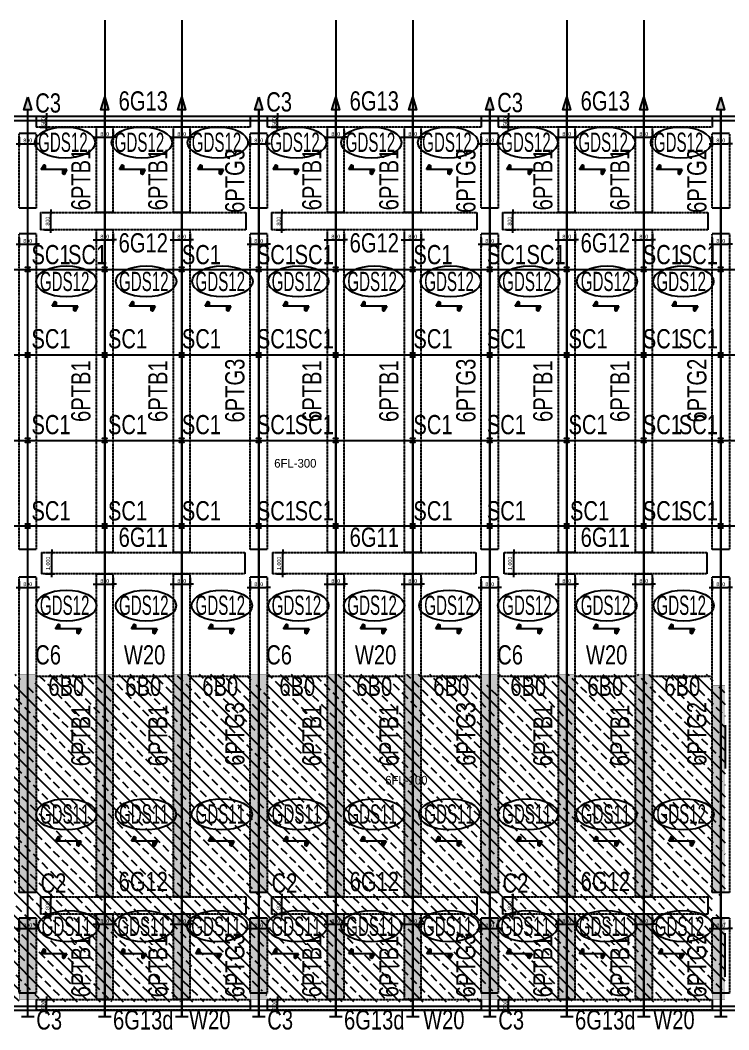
# Model space of a CAD drawing. Header units: millimetres. Extents: x -56296 to 178446, y 64950 to 153500.
# Drawn here: x 112800 to 145929, y 106292 to 153500 of the extents above; entities that cross this region are included whole.
import ezdxf
from ezdxf.enums import TextEntityAlignment as Align

# ---------------------------------------------------------------- set-up
doc = ezdxf.new("R2010")
doc.units = ezdxf.units.MM
doc.linetypes.add('HID', pattern=[2.3, 1.5, -0.8])
doc.linetypes.add('HIDDEN2', pattern=[0.1875, 0.125, -0.0625])
doc.layers.get('Defpoints').update_dxf_attribs({"color": 159})
for name, color, linetype in [('^DECK', 130, 'Continuous'), ('A-CEN', 1, 'Continuous'), ('A-HAT', 251, 'Continuous'), ('BEAM-TEXT', 4, 'Continuous'), ('COLUMN-TEXT', 2, 'Continuous'), ('DECK-PL', 4, 'Continuous'), ('DECK-SLAB', 4, 'Continuous'), ('GIRDER-TEXT', 7, 'Continuous'), ('PT', 251, 'Continuous'), ('S-STEEL', 3, 'Continuous'), ('STEEL-COLUMN-TEXT', 3, 'Continuous'), ('WALL-TEXT', 6, 'Continuous'), ('레벨', 40, 'Continuous'), ('보(beam)', 4, 'HID'), ('보(girder)', 7, 'HID'), ('슬래브라인', 7, 'Continuous')]:
    doc.layers.add(name, color=color, linetype=linetype)
doc.layers.add('NOPLOT', color=191, linetype='Continuous', plot=False)
doc.styles.add('Gdim', font='', dxfattribs={"width": 0.9})
doc.styles.add('Gtx', font='')
doc.styles.get('Gdim').set_extended_font_data('Dotum')
doc.styles.get('Gtx').set_extended_font_data('Dotum')
doc.dimstyles.new('Gdim200', dxfattribs={"dimscale": 200, "dimtxt": 3, "dimasz": 1.2, "dimexe": 2, "dimexo": 3, "dimgap": 1, "dimtad": 1, "dimdsep": 46, "dimlunit": 6, "dimtxsty": 'Gdim', "dimblk1": '_CIDOT', "dimblk2": '_CIDOT', "dimsah": 1, "dimcen": 2.5, "dimdle": 2, "dimclrd": 1, "dimclre": 1, "dimclrt": 3, "dimazin": 2, "dimtfac": 1, "dimtix": 1, "dimtmove": 2, "dimatfit": 3, "dimldrblk": '_CIDOT', "dimfxl": 2, "dimtolj": 1, "dimtzin": 0, "dimarcsym": 0})

# ---------------------------------------------------------------- blocks, each defined once
blk = doc.blocks.new('_CIDOT')
at = {"color": 0, "linetype": 'ByBlock'}
blk.add_line((2, 0), (-1, 0), dxfattribs=at)
at = {"color": 0, "linetype": 'ByBlock', "const_width": 0.5}
blk.add_lwpolyline([(-0.25, 0, 1), (0.25, 0, 1)], format="xyb", close=True, dxfattribs=at)
blk = doc.blocks.new('*D2933')
at = {"layer": 'Defpoints', "color": 155, "lineweight": -2, "transparency": 16777216}
for p, q in [((-1725, 900), (-1305, 900)), ((-1425, -28), (-1425, 828)), ((-1725, -100), (-1305, -100))]:
    blk.add_line(p, q, dxfattribs=at)
at = {"layer": 'Defpoints', "color": 0, "transparency": 16777216}
for p in [(-1905, 900), (-1425, 900), (-1905, -100)]:
    blk.add_point(p, dxfattribs=at)
at = {"layer": 'Defpoints', "color": 155, "lineweight": -2, "transparency": 16777216, "xscale": 71.99999999999994, "yscale": 71.99999999999994, "zscale": 71.99999999999994}
for p, rotation in [((-1425, 900), 90), ((-1425, -100), 270)]:
    blk.add_blockref('_CIDOT', p, dxfattribs=dict(at, rotation=rotation))
at = {"layer": 'Defpoints', "color": 3, "transparency": 16777216, "insert": (-1593, 400), "char_height": 180, "attachment_point": 5, "rotation": 90, "style": 'Gdim'}
blk.add_mtext('\\A1;{\\C155;1,000}', dxfattribs=at)
blk = doc.blocks.new('*D2941')
at = {"layer": 'Defpoints', "color": 155, "lineweight": -2, "transparency": 16777216}
for p, q in [((-1725, 800), (-1305, 800)), ((-1425, 72), (-1425, 728)), ((-1725, 0), (-1305, 0))]:
    blk.add_line(p, q, dxfattribs=at)
at = {"layer": 'Defpoints', "color": 0, "transparency": 16777216}
for p in [(-1905, 800), (-1425, 800), (-1905, 0)]:
    blk.add_point(p, dxfattribs=at)
at = {"layer": 'Defpoints', "color": 155, "lineweight": -2, "transparency": 16777216, "xscale": 71.99999999999994, "yscale": 71.99999999999994, "zscale": 71.99999999999994}
for p, rotation in [((-1425, 800), 90), ((-1425, 0), 270)]:
    blk.add_blockref('_CIDOT', p, dxfattribs=dict(at, rotation=rotation))
at = {"layer": 'Defpoints', "color": 3, "transparency": 16777216, "insert": (-1576, 400), "char_height": 180, "attachment_point": 5, "rotation": 90, "style": 'Gdim'}
blk.add_mtext('\\A1;{\\C155;800}', dxfattribs=at)
blk = doc.blocks.new('*D2945')
at = {"layer": 'Defpoints', "color": 155, "lineweight": -2, "transparency": 16777216}
for p, q in [((-1725, 650), (-1305, 650)), ((-1425, 222), (-1425, 578)), ((-1725, 150), (-1305, 150))]:
    blk.add_line(p, q, dxfattribs=at)
at = {"layer": 'Defpoints', "color": 0, "transparency": 16777216}
for p in [(-1905, 650), (-1425, 650), (-1905, 150)]:
    blk.add_point(p, dxfattribs=at)
at = {"layer": 'Defpoints', "color": 155, "lineweight": -2, "transparency": 16777216, "xscale": 71.99999999999994, "yscale": 71.99999999999994, "zscale": 71.99999999999994}
for p, rotation in [((-1425, 650), 90), ((-1425, 150), 270)]:
    blk.add_blockref('_CIDOT', p, dxfattribs=dict(at, rotation=rotation))
at = {"layer": 'Defpoints', "color": 3, "transparency": 16777216, "insert": (-1576, 400), "char_height": 180, "attachment_point": 5, "rotation": 90, "style": 'Gdim'}
blk.add_mtext('\\A1;{\\C155;500}', dxfattribs=at)
blk = doc.blocks.new('*D2949')
at = {"layer": 'Defpoints', "color": 155, "lineweight": -2, "transparency": 16777216}
for p, q in [((-1725, 800), (-1305, 800)), ((-1425, 72), (-1425, 728)), ((-1725, 0), (-1305, 0))]:
    blk.add_line(p, q, dxfattribs=at)
at = {"layer": 'Defpoints', "color": 0, "transparency": 16777216}
for p in [(-1905, 800), (-1425, 800), (-1905, 0)]:
    blk.add_point(p, dxfattribs=at)
at = {"layer": 'Defpoints', "color": 155, "lineweight": -2, "transparency": 16777216, "xscale": 71.99999999999994, "yscale": 71.99999999999994, "zscale": 71.99999999999994}
for p, rotation in [((-1425, 800), 90), ((-1425, 0), 270)]:
    blk.add_blockref('_CIDOT', p, dxfattribs=dict(at, rotation=rotation))
at = {"layer": 'Defpoints', "color": 3, "transparency": 16777216, "insert": (-1576, 400), "char_height": 180, "attachment_point": 5, "rotation": 90, "style": 'Gdim'}
blk.add_mtext('\\A1;{\\C155;800}', dxfattribs=at)
blk = doc.blocks.new('*D2955')
at = {"layer": 'Defpoints', "color": 155, "lineweight": -2, "transparency": 16777216}
for p, q in [((-1825, 800), (-1405, 800)), ((-1525, 72), (-1525, 728)), ((-1825, 0), (-1405, 0))]:
    blk.add_line(p, q, dxfattribs=at)
at = {"layer": 'Defpoints', "color": 0, "transparency": 16777216}
for p in [(-2005, 800), (-1525, 800), (-2005, 0)]:
    blk.add_point(p, dxfattribs=at)
at = {"layer": 'Defpoints', "color": 155, "lineweight": -2, "transparency": 16777216, "xscale": 71.99999999999994, "yscale": 71.99999999999994, "zscale": 71.99999999999994}
for p, rotation in [((-1525, 800), 90), ((-1525, 0), 270)]:
    blk.add_blockref('_CIDOT', p, dxfattribs=dict(at, rotation=rotation))
at = {"layer": 'Defpoints', "color": 3, "transparency": 16777216, "insert": (-1676, 400), "char_height": 180, "attachment_point": 5, "rotation": 90, "style": 'Gdim'}
blk.add_mtext('\\A1;{\\C155;800}', dxfattribs=at)
blk = doc.blocks.new('*D2977')
at = {"layer": 'Defpoints', "color": 155, "lineweight": -2, "transparency": 16777216}
for p, q in [((-888, 700), (-468, 700)), ((-588, -28), (-588, 628)), ((-888, -100), (-468, -100))]:
    blk.add_line(p, q, dxfattribs=at)
at = {"layer": 'Defpoints', "color": 0, "transparency": 16777216}
for p in [(-1068, 700), (-588, 700), (-1068, -100)]:
    blk.add_point(p, dxfattribs=at)
at = {"layer": 'Defpoints', "color": 155, "lineweight": -2, "transparency": 16777216, "xscale": 71.99999999999994, "yscale": 71.99999999999994, "zscale": 71.99999999999994}
for p, rotation in [((-588, 700), 90), ((-588, -100), 270)]:
    blk.add_blockref('_CIDOT', p, dxfattribs=dict(at, rotation=rotation))
at = {"layer": 'Defpoints', "color": 3, "transparency": 16777216, "insert": (-738, 300), "char_height": 180, "attachment_point": 5, "rotation": 90, "style": 'Gdim'}
blk.add_mtext('\\A1;{\\C155;800}', dxfattribs=at)
blk = doc.blocks.new('*D3019')
at = {"layer": 'Defpoints', "color": 155, "lineweight": -2, "transparency": 16777216}
for p, q in [((-888, 700), (-468, 700)), ((-588, -28), (-588, 628)), ((-888, -100), (-468, -100))]:
    blk.add_line(p, q, dxfattribs=at)
at = {"layer": 'Defpoints', "color": 0, "transparency": 16777216}
for p in [(-1068, 700), (-588, 700), (-1068, -100)]:
    blk.add_point(p, dxfattribs=at)
at = {"layer": 'Defpoints', "color": 155, "lineweight": -2, "transparency": 16777216, "xscale": 71.99999999999994, "yscale": 71.99999999999994, "zscale": 71.99999999999994}
for p, rotation in [((-588, 700), 90), ((-588, -100), 270)]:
    blk.add_blockref('_CIDOT', p, dxfattribs=dict(at, rotation=rotation))
at = {"layer": 'Defpoints', "color": 3, "transparency": 16777216, "insert": (-738, 300), "char_height": 180, "attachment_point": 5, "rotation": 90, "style": 'Gdim'}
blk.add_mtext('\\A1;{\\C155;800}', dxfattribs=at)
blk = doc.blocks.new('A$C58C40D4B')
at = {"layer": 'DECK-PL'}
for points in [[(-600, 2), (-471, -223), (-415, -192), (-415, 2)], [(600, 2), (471, 228), (415, 196), (415, 2)]]:
    blk.add_hatch(color=256, dxfattribs=at).paths.add_polyline_path(points)
blk.add_line((-600, 2), (600, 2), dxfattribs=at)
for points in [[(-600, 2), (-471, -223), (-415, -192), (-415, 2), (-415, 2), (-471, 2), (-600, 2)], [(600, 2), (471, 228), (415, 196), (415, 2), (415, 2), (471, 2), (600, 2)]]:
    blk.add_lwpolyline(points, dxfattribs=at)
blk = doc.blocks.new('*U2882')
blk.add_lwpolyline([(17, 12, -0.414214), (4, 25), (4, 175, -0.414214), (17, 188), (100, 188), (100, 200), (-100, 200), (-100, 188), (-17, 188, -0.414214), (-4, 175), (-4, 25, -0.414214), (-17, 12), (-100, 12), (-100, 0), (100, 0), (100, 12)], format="xyb", close=True)
blk = doc.blocks.new('A$C6b566d2f')
at = {"layer": 'NOPLOT'}
for p, q in [((113054, -36450, 0), (113254, -36250, 0)), ((116654, -36450, 0), (116854, -36250, 0)), ((120254, -36450, 0), (120454, -36250, 0)), ((123854, -36450, 0), (124054, -36250, 0)), ((127454, -36450, 0), (127654, -36250, 0)), ((131054, -36450, 0), (131254, -36250, 0)), ((134654, -36450, 0), (134854, -36250, 0)), ((138254, -36450, 0), (138454, -36250, 0)), ((141854, -36450, 0), (142054, -36250, 0)), ((145454, -36450, 0), (145654, -36250, 0)), ((113054, -40450), (113254, -40250)), ((116654, -40450), (116854, -40250)), ((120254, -40450), (120454, -40250)), ((123854, -40450), (124054, -40250)), ((127454, -40450), (127654, -40250)), ((131054, -40450), (131254, -40250)), ((134654, -40450), (134854, -40250)), ((138254, -40450), (138454, -40250)), ((141854, -40450), (142054, -40250)), ((145454, -40450), (145654, -40250)), ((113054, -44450), (113254, -44250)), ((116654, -44450), (116854, -44250)), ((120254, -44450), (120454, -44250)), ((123854, -44450), (124054, -44250)), ((127454, -44450), (127654, -44250)), ((131054, -44450), (131254, -44250)), ((134654, -44450), (134854, -44250)), ((138254, -44450), (138454, -44250)), ((141854, -44450), (142054, -44250)), ((145454, -44450), (145654, -44250)), ((113054, -48450), (113254, -48250)), ((116654, -48450), (116854, -48250)), ((120254, -48450), (120454, -48250)), ((123854, -48450), (124054, -48250)), ((127454, -48450), (127654, -48250)), ((131054, -48450), (131254, -48250)), ((134654, -48450), (134854, -48250)), ((138254, -48450), (138454, -48250)), ((141854, -48450), (142054, -48250)), ((145454, -48450), (145654, -48250))]:
    blk.add_line(p, q, dxfattribs=at)
at = {"layer": 'S-STEEL', "xscale": -1}
for p in [(113154, -36450, 0), (116754, -36450, 0), (120354, -36450, 0), (123954, -36450, 0), (127554, -36450, 0), (131154, -36450, 0), (134754, -36450, 0), (138354, -36450, 0), (141954, -36450, 0), (145554, -36450, 0), (113154, -40450), (116754, -40450), (120354, -40450), (123954, -40450), (127554, -40450), (131154, -40450), (134754, -40450), (138354, -40450), (141954, -40450), (145554, -40450), (113154, -44450), (116754, -44450), (120354, -44450), (123954, -44450), (127554, -44450), (131154, -44450), (134754, -44450), (138354, -44450), (141954, -44450), (145554, -44450), (113154, -48450), (116754, -48450), (120354, -48450), (123954, -48450), (127554, -48450), (131154, -48450), (134754, -48450), (138354, -48450), (141954, -48450), (145554, -48450)]:
    blk.add_blockref('*U2882', p, dxfattribs=at)
blk = doc.blocks.new('*U2934')
at = {"layer": 'Defpoints'}
for p, q in [((-1905.451, 900), (-1905.451, -100)), ((7594.549, 900), (7594.549, -100))]:
    blk.add_line(p, q, dxfattribs=at)
at = {"layer": '보(girder)'}
for p, q in [((-1905.451, 900), (7594.549, 900)), ((7594.549, -100), (-1905.451, -100))]:
    blk.add_line(p, q, dxfattribs=at)
at = {"layer": 'Defpoints'}
dim = blk.add_linear_dim(base=(-1425.451, 900), p1=(-1905.451, -100), p2=(-1905.451, 900), angle=90, text='{\\C155;<>}', dimstyle='Gdim200', override={"dimscale": 60, "dimzin": 8, "dimclrd": 155, "dimclre": 155}, dxfattribs=at)
dim.commit()
dim.dimension.update_dxf_attribs({"geometry": '*D2933', "text_midpoint": (-1592.914, 400)})
blk = doc.blocks.new('*U2942')
at = {"layer": 'Defpoints'}
for p, q in [((-1905.451, 800), (-1905.451, 0)), ((7694.549, 800), (7694.549, 0))]:
    blk.add_line(p, q, dxfattribs=at)
at = {"layer": '보(girder)'}
for p, q in [((-1905.451, 800), (7694.549, 800)), ((7694.549, 0), (-1905.451, 0))]:
    blk.add_line(p, q, dxfattribs=at)
at = {"layer": 'Defpoints'}
dim = blk.add_linear_dim(base=(-1425.451, 800), p1=(-1905.451, 0), p2=(-1905.451, 800), angle=90, text='{\\C155;<>}', dimstyle='Gdim200', override={"dimscale": 60, "dimzin": 8, "dimclrd": 155, "dimclre": 155}, dxfattribs=at)
dim.commit()
dim.dimension.update_dxf_attribs({"geometry": '*D2941', "text_midpoint": (-1575.573, 400)})
blk = doc.blocks.new('*U2946')
at = {"layer": 'Defpoints'}
for p, q in [((-1905.451, 650), (-1905.451, 150)), ((8094.549, 650), (8094.549, 150))]:
    blk.add_line(p, q, dxfattribs=at)
at = {"layer": '보(girder)'}
for p, q in [((-1905.451, 650), (8094.549, 650)), ((8094.549, 150), (-1905.451, 150))]:
    blk.add_line(p, q, dxfattribs=at)
at = {"layer": 'Defpoints'}
dim = blk.add_linear_dim(base=(-1425.451, 650), p1=(-1905.451, 150), p2=(-1905.451, 650), angle=90, text='{\\C155;<>}', dimstyle='Gdim200', override={"dimscale": 60, "dimzin": 8, "dimclrd": 155, "dimclre": 155}, dxfattribs=at)
dim.commit()
dim.dimension.update_dxf_attribs({"geometry": '*D2945', "text_midpoint": (-1575.573, 400)})
blk = doc.blocks.new('*U2950')
at = {"layer": 'Defpoints'}
for p, q in [((-1905.451, 800), (-1905.451, 0)), ((12844.549, 800), (12844.549, 0))]:
    blk.add_line(p, q, dxfattribs=at)
at = {"layer": '보(girder)'}
for p, q in [((-1905.451, 800), (12844.549, 800)), ((12844.549, 0), (-1905.451, 0))]:
    blk.add_line(p, q, dxfattribs=at)
at = {"layer": 'Defpoints'}
dim = blk.add_linear_dim(base=(-1425.451, 800), p1=(-1905.451, 0), p2=(-1905.451, 800), angle=90, text='{\\C155;<>}', dimstyle='Gdim200', override={"dimscale": 60, "dimzin": 8, "dimclrd": 155, "dimclre": 155}, dxfattribs=at)
dim.commit()
dim.dimension.update_dxf_attribs({"geometry": '*D2949', "text_midpoint": (-1575.573, 400)})
blk = doc.blocks.new('*U2956')
at = {"layer": 'Defpoints'}
for p, q in [((-2005.451, 800), (-2005.451, 0)), ((1494.549, 800), (1494.549, 0))]:
    blk.add_line(p, q, dxfattribs=at)
at = {"layer": '보(girder)'}
for p, q in [((-2005.451, 800), (1494.549, 800)), ((1494.549, 0), (-2005.451, 0))]:
    blk.add_line(p, q, dxfattribs=at)
at = {"layer": 'Defpoints'}
dim = blk.add_linear_dim(base=(-1525.451, 800), p1=(-2005.451, 0), p2=(-2005.451, 800), angle=90, text='{\\C155;<>}', dimstyle='Gdim200', override={"dimscale": 60, "dimzin": 8, "dimclrd": 155, "dimclre": 155}, dxfattribs=at)
dim.commit()
dim.dimension.update_dxf_attribs({"geometry": '*D2955', "text_midpoint": (-1675.573, 400)})
blk = doc.blocks.new('*U2978')
at = {"layer": 'Defpoints'}
for p, q in [((-1067.879, 700), (-1067.879, -100)), ((2932.121, 700), (2932.121, -100))]:
    blk.add_line(p, q, dxfattribs=at)
at = {"layer": '보(beam)'}
for p, q in [((2932.121, 700), (-1067.879, 700)), ((-1067.879, -100), (2932.121, -100))]:
    blk.add_line(p, q, dxfattribs=at)
at = {"layer": 'Defpoints'}
dim = blk.add_linear_dim(base=(-587.879, 700), p1=(-1067.879, -100), p2=(-1067.879, 700), angle=90, text='{\\C155;<>}', dimstyle='Gdim200', override={"dimscale": 60, "dimzin": 8, "dimclrd": 155, "dimclre": 155}, dxfattribs=at)
dim.commit()
dim.dimension.update_dxf_attribs({"geometry": '*D2977', "text_midpoint": (-738.001, 300)})
blk = doc.blocks.new('*U3020')
at = {"layer": 'Defpoints'}
for p, q in [((-1067.879, 700), (-1067.879, -100)), ((14032.121, 700), (14032.121, -100))]:
    blk.add_line(p, q, dxfattribs=at)
at = {"layer": '보(beam)'}
for p, q in [((14032.121, 700), (-1067.879, 700)), ((-1067.879, -100), (14032.121, -100))]:
    blk.add_line(p, q, dxfattribs=at)
at = {"layer": 'Defpoints'}
dim = blk.add_linear_dim(base=(-587.879, 700), p1=(-1067.879, -100), p2=(-1067.879, 700), angle=90, text='{\\C155;<>}', dimstyle='Gdim200', override={"dimscale": 60, "dimzin": 8, "dimclrd": 155, "dimclre": 155}, dxfattribs=at)
dim.commit()
dim.dimension.update_dxf_attribs({"geometry": '*D3019', "text_midpoint": (-738.001, 300)})

msp = doc.modelspace()

# ---------------------------------------------------------------- hatches: boundary and pattern name
at = {"layer": 'A-HAT'}
h = msp.add_hatch(dxfattribs=at)
h.set_pattern_fill('ANSI33', color=256, scale=120, angle=90)
h.paths.add_polyline_path([(109404, 107605), (109404, 122905), (112804, 122905), (112804, 122405), (113504, 122405), (113504, 122905), (123604, 122905), (123604, 122405), (124304, 122405), (124304, 122905), (134404, 122905), (134404, 122405), (135104, 122405), (135104, 122905), (145204, 122905), (145204, 122405), (145754, 122405), (145754, 112505), (145154, 112505), (145154, 111705), (145754, 111705), (145754, 108105), (145204, 108105), (145204, 107605), (135104, 107605), (135104, 108105), (134404, 108105), (134404, 107605), (124304, 107605), (124304, 108105), (123604, 108105), (123604, 107605), (113504, 107605), (113504, 108105), (112804, 108105), (112804, 107605)])
h = msp.add_hatch(dxfattribs=at)
h.set_pattern_fill('CROSS', color=1, scale=30)
h.paths.add_polyline_path([(112754, 112705), (113554, 112705), (113554, 122905), (112754, 122905)])
h.paths.add_polyline_path([(116354, 112505), (117154, 112505), (117154, 122905), (116354, 122905)])
h.paths.add_polyline_path([(119954, 112505), (120754, 112505), (120754, 122905), (119954, 122905)])
h.paths.add_polyline_path([(123554, 112705), (124354, 112705), (124354, 122905), (123554, 122905)])
h.paths.add_polyline_path([(127154, 112505), (127954, 112505), (127954, 122905), (127154, 122905)])
h.paths.add_polyline_path([(130754, 112505), (131554, 112505), (131554, 122905), (130754, 122905)])
h.paths.add_polyline_path([(134354, 112705), (135154, 112705), (135154, 122905), (134354, 122905)])
h.paths.add_polyline_path([(137954, 112505), (138754, 112505), (138754, 122905), (137954, 122905)])
h.paths.add_polyline_path([(141554, 112505), (142354, 112505), (142354, 122905), (141554, 122905)])
h.paths.add_polyline_path([(145154, 112705), (145754, 112705), (145754, 122405), (145154, 122405)])
h = msp.add_hatch(dxfattribs=at)
h.set_pattern_fill('CROSS', color=1, scale=30)
h.paths.add_polyline_path([(109954, 111705), (109404, 111705), (109404, 107705), (109954, 107705)])
h.paths.add_polyline_path([(112754, 111505), (113554, 111505), (113554, 107705), (112754, 107705)])
h.paths.add_polyline_path([(116354, 111705), (117154, 111705), (117154, 107705), (116354, 107705)])
h.paths.add_polyline_path([(119954, 111705), (120754, 111705), (120754, 107705), (119954, 107705)])
h.paths.add_polyline_path([(123554, 111505), (124354, 111505), (124354, 107705), (123554, 107705)])
h.paths.add_polyline_path([(127154, 111705), (127954, 111705), (127954, 107705), (127154, 107705)])
h.paths.add_polyline_path([(130754, 111705), (131554, 111705), (131554, 107705), (130754, 107705)])
h.paths.add_polyline_path([(134354, 107705), (135154, 107705), (135154, 111505), (134354, 111505)])
h.paths.add_polyline_path([(137954, 111705), (138754, 111705), (138754, 107705), (137954, 107705)])
h.paths.add_polyline_path([(141554, 111705), (142354, 111705), (142354, 107705), (141554, 107705)])
h.paths.add_polyline_path([(145154, 107705), (145754, 107705), (145754, 111505), (145154, 111505)])
at = {"layer": 'PT'}
h = msp.add_hatch(color=256, dxfattribs=at)
h.dxf.hatch_style = 1
h.paths.add_polyline_path([(113154, 149905), (113330, 149305), (112977, 149305)])
h = msp.add_hatch(color=256, dxfattribs=at)
h.dxf.hatch_style = 1
h.paths.add_polyline_path([(116754, 149905), (116930, 149305), (116577, 149305)])
h = msp.add_hatch(color=256, dxfattribs=at)
h.dxf.hatch_style = 1
h.paths.add_polyline_path([(120354, 149905), (120530, 149305), (120177, 149305)])
h = msp.add_hatch(color=256, dxfattribs=at)
h.dxf.hatch_style = 1
h.paths.add_polyline_path([(123954, 149905), (124130, 149305), (123777, 149305)])
h = msp.add_hatch(color=256, dxfattribs=at)
h.dxf.hatch_style = 1
h.paths.add_polyline_path([(127554, 149905), (127730, 149305), (127377, 149305)])
h = msp.add_hatch(color=256, dxfattribs=at)
h.dxf.hatch_style = 1
h.paths.add_polyline_path([(131154, 149905), (131330, 149305), (130977, 149305)])
h = msp.add_hatch(color=256, dxfattribs=at)
h.dxf.hatch_style = 1
h.paths.add_polyline_path([(134754, 149905), (134930, 149305), (134577, 149305)])
h = msp.add_hatch(color=256, dxfattribs=at)
h.dxf.hatch_style = 1
h.paths.add_polyline_path([(138354, 149905), (138530, 149305), (138177, 149305)])
h = msp.add_hatch(color=256, dxfattribs=at)
h.dxf.hatch_style = 1
h.paths.add_polyline_path([(141954, 149905), (142130, 149305), (141777, 149305)])
h = msp.add_hatch(color=256, dxfattribs=at)
h.dxf.hatch_style = 1
h.paths.add_polyline_path([(145554, 149905), (145730, 149305), (145377, 149305)])

# ---------------------------------------------------------------- linework, layer by layer
at = {"layer": '^DECK', "color": 0}
for centre in [(114898, 147777), (118488, 147777), (122038, 147777), (125708, 147777), (129218, 147777), (132798, 147777), (136528, 147777), (140138, 147777), (143688, 147777), (114958, 141287), (118688, 141287), (122258, 141287), (125808, 141287), (129348, 141287), (132928, 141287), (136608, 141287), (140238, 141287), (143808, 141287), (114958, 126127), (118678, 126127), (122228, 126127), (125808, 126127), (129348, 126127), (132868, 126127), (136538, 126127), (140208, 126127), (143818, 126127), (114958, 116367), (118678, 116367), (122228, 116367), (125808, 116367), (129348, 116367), (132868, 116367), (136538, 116367), (140208, 116367), (143818, 116367), (115058, 111137), (118568, 111137), (122018, 111137), (125748, 111137), (129218, 111137), (132848, 111137), (136518, 111137), (140198, 111137), (143768, 111137)]:
    msp.add_ellipse(centre, major_axis=(1412, 0), ratio=0.516176, dxfattribs=at)
at = {"layer": 'A-CEN'}
for p, q in [((116754, 153500), (116754, 110772)), ((120354, 153500), (120354, 110772)), ((127554, 153500), (127554, 110772)), ((131154, 153500), (131154, 110772)), ((138354, 153500), (138354, 110772)), ((141954, 153500), (141954, 110772)), ((104987, 141850), (164586, 141850)), ((104987, 137850), (164586, 137850)), ((104987, 133850), (164586, 133850)), ((104987, 129850), (164586, 129850))]:
    msp.add_line(p, q, dxfattribs=at)
at = {"layer": 'A-HAT', "color": 1, "linetype": 'HID', "const_width": 10, "elevation": 0}
for points in [[(112754, 112705), (113554, 112705), (113554, 122905), (112754, 122905)], [(116354, 112505), (117154, 112505), (117154, 122905), (116354, 122905)], [(119954, 112505), (120754, 112505), (120754, 122905), (119954, 122905)], [(123554, 112705), (124354, 112705), (124354, 122905), (123554, 122905)], [(127154, 112505), (127954, 112505), (127954, 122905), (127154, 122905)], [(130754, 112505), (131554, 112505), (131554, 122905), (130754, 122905)], [(134354, 112705), (135154, 112705), (135154, 122905), (134354, 122905)], [(137954, 112505), (138754, 112505), (138754, 122905), (137954, 122905)], [(141554, 112505), (142354, 112505), (142354, 122905), (141554, 122905)], [(145154, 112705), (145754, 112705), (145754, 122405), (145154, 122405)], [(112754, 111505), (113554, 111505), (113554, 107705), (112754, 107705)], [(116354, 111705), (117154, 111705), (117154, 107705), (116354, 107705)], [(119954, 111705), (120754, 111705), (120754, 107705), (119954, 107705)], [(123554, 111505), (124354, 111505), (124354, 107705), (123554, 107705)], [(127154, 111705), (127954, 111705), (127954, 107705), (127154, 107705)], [(130754, 111705), (131554, 111705), (131554, 107705), (130754, 107705)], [(134354, 107705), (135154, 107705), (135154, 111505), (134354, 111505)], [(137954, 111705), (138754, 111705), (138754, 107705), (137954, 107705)], [(141554, 111705), (142354, 111705), (142354, 107705), (141554, 107705)], [(145154, 107705), (145754, 107705), (145754, 111505), (145154, 111505)]]:
    msp.add_lwpolyline(points, close=True, dxfattribs=at)
at = {"layer": 'PT', "elevation": 0}
for points in [[(113154, 149905), (113330, 149305), (112977, 149305)], [(116754, 149905), (116930, 149305), (116577, 149305)], [(120354, 149905), (120530, 149305), (120177, 149305)], [(123954, 149905), (124130, 149305), (123777, 149305)], [(134754, 149905), (134930, 149305), (134577, 149305)], [(138354, 149905), (138530, 149305), (138177, 149305)], [(141954, 149905), (142130, 149305), (141777, 149305)], [(145554, 149905), (145730, 149305), (145377, 149305)]]:
    msp.add_lwpolyline(points, close=True, dxfattribs=at)
at = {"layer": 'PT'}
for points in [[(127554, 149905), (127730, 149305), (127377, 149305)], [(131154, 149905), (131330, 149305), (130977, 149305)]]:
    msp.add_lwpolyline(points, close=True, dxfattribs=at)
at = {"layer": 'PT', "linetype": 'HIDDEN2', "ltscale": 10, "const_width": 100, "elevation": 0}
for points in [[(113154, 149305), (113154, 106905)], [(116754, 149305), (116754, 106905)], [(120354, 149305), (120354, 106905)], [(123954, 149305), (123954, 106905)], [(127554, 149305), (127554, 106905)], [(131154, 149305), (131154, 106905)], [(134754, 149305), (134754, 106905)], [(138354, 149305), (138354, 106905)], [(141954, 149305), (141954, 106905)], [(145554, 149305), (145554, 106905)]]:
    msp.add_lwpolyline(points, dxfattribs=at)
at = {"layer": 'PT', "const_width": 100, "elevation": 0}
for points in [[(112850, 106905), (113457, 106905)], [(116450, 106905), (117057, 106905)], [(120050, 106905), (120657, 106905)], [(123650, 106905), (124257, 106905)], [(127250, 106905), (127857, 106905)], [(130850, 106905), (131457, 106905)], [(134450, 106905), (135057, 106905)], [(138050, 106905), (138657, 106905)], [(141650, 106905), (142257, 106905)], [(145250, 106905), (145857, 106905)]]:
    msp.add_lwpolyline(points, dxfattribs=at)
at = {"layer": '보(beam)'}
for p, q in [((116354, 122805), (113554, 122805)), ((119954, 122805), (117154, 122805)), ((123554, 122805), (120754, 122805)), ((127154, 122805), (124354, 122805)), ((130754, 122805), (127954, 122805)), ((134354, 122805), (131554, 122805)), ((137954, 122805), (135154, 122805)), ((141554, 122805), (138754, 122805)), ((145154, 122805), (142354, 122805))]:
    msp.add_line(p, q, dxfattribs=at)
at = {"layer": '슬래브라인'}
for p, q in [((98754, 149005), (170754, 149005)), ((98754, 148805), (170754, 148805)), ((145754, 120535), (145754, 118505)), ((145754, 108775), (145754, 110805)), ((98754, 107405), (170754, 107405)), ((98754, 107205), (170754, 107205))]:
    msp.add_line(p, q, dxfattribs=at)

# ---------------------------------------------------------------- block references
at = {"layer": 'DECK-PL', "xscale": -1}
for p in [(114385, 146514), (118045, 146514), (121705, 146514), (125225, 146514), (128765, 146514), (132395, 146514), (136145, 146514), (139555, 146514), (143155, 146514), (114895, 140124), (118515, 140124), (122045, 140124), (125695, 140124), (129335, 140124), (132845, 140124), (136545, 140124), (140195, 140124), (143875, 140124), (115055, 125034), (118605, 125034), (122205, 125034), (125715, 125034), (129305, 125034), (132835, 125034), (136605, 125034), (140205, 125034), (143725, 125034), (115055, 115104), (118605, 115104), (122205, 115104), (125715, 115104), (129305, 115104), (132835, 115104), (136605, 115104), (140205, 115104), (143725, 115104), (114375, 109844), (118085, 109844), (121605, 109844), (125205, 109844), (128765, 109844), (132415, 109844), (136135, 109844), (139555, 109844), (143235, 109844)]:
    msp.add_blockref('A$C58C40D4B', p, dxfattribs=at)
at = {"layer": 'S-STEEL'}
msp.add_blockref('A$C6b566d2f', (0, 178200), dxfattribs=at)
at = {"layer": '보(beam)', "rotation": 270}
for name, p in [('*U2978', (116454, 147437)), ('*U2978', (120054, 147437)), ('*U2978', (127254, 147437)), ('*U2978', (130854, 147437)), ('*U2978', (138054, 147437)), ('*U2978', (141654, 147437)), ('*U3020', (116454, 142637)), ('*U3020', (120054, 142637)), ('*U3020', (127254, 142637)), ('*U3020', (130854, 142637)), ('*U3020', (138054, 142637)), ('*U3020', (141654, 142637)), ('*U3020', (116454, 126537)), ('*U3020', (120054, 126537)), ('*U3020', (127254, 126537)), ('*U3020', (130854, 126537)), ('*U3020', (138054, 126537)), ('*U3020', (141654, 126537)), ('*U2978', (116454, 110637)), ('*U2978', (120054, 110637)), ('*U2978', (127254, 110637)), ('*U2978', (130854, 110637)), ('*U2978', (138054, 110637)), ('*U2978', (141654, 110637))]:
    msp.add_blockref(name, p, dxfattribs=at)
at = {"layer": '보(girder)'}
for name, p in [('*U2946', (115459, 148355)), ('*U2946', (126259, 148355)), ('*U2946', (137059, 148355)), ('*U2942', (115659, 143705)), ('*U2942', (126459, 143705)), ('*U2942', (137259, 143705)), ('*U2934', (115709, 127705)), ('*U2934', (126509, 127705)), ('*U2934', (137309, 127705)), ('*U2942', (115659, 111705)), ('*U2942', (126459, 111705)), ('*U2942', (137259, 111705)), ('*U2946', (115459, 107055)), ('*U2946', (126259, 107055)), ('*U2946', (137059, 107055))]:
    msp.add_blockref(name, p, dxfattribs=at)
at = {"layer": '보(girder)', "rotation": 270}
for name, p in [('*U2956', (112754, 146200)), ('*U2956', (123554, 146200)), ('*U2956', (134354, 146200)), ('*U2956', (145154, 146200)), ('*U2950', (112754, 141600)), ('*U2950', (123554, 141600)), ('*U2950', (134354, 141600)), ('*U2950', (145154, 141600)), ('*U2950', (112754, 125550)), ('*U2950', (123554, 125550)), ('*U2950', (134354, 125550)), ('*U2950', (145154, 125550)), ('*U2956', (112754, 109500)), ('*U2956', (123554, 109500)), ('*U2956', (134354, 109500)), ('*U2956', (145154, 109500))]:
    msp.add_blockref(name, p, dxfattribs=at)

# ---------------------------------------------------------------- texts
at = {"layer": 'BEAM-TEXT', "style": 'Gtx', "width": 0.8}
for p in [(116354, 146049), (119954, 146049), (127154, 146049), (130754, 146049), (137954, 146049), (141554, 146049), (116354, 136155), (119954, 136155), (127154, 136155), (130754, 136155), (137954, 136155), (141554, 136155), (116354, 120055), (119954, 120055), (127154, 120055), (130754, 120055), (137954, 120055), (141554, 120055), (116354, 109251), (119954, 109251), (127154, 109251), (130754, 109251), (137954, 109251), (141554, 109251)]:
    msp.add_text('6PTB1', height=900, rotation=90, dxfattribs=at).set_placement(p, align=Align.BOTTOM_CENTER)
for p in [(114954, 122805), (118554, 122805), (122154, 122805), (125754, 122805), (129354, 122805), (132954, 122805), (136554, 122805), (140154, 122805), (143754, 122805)]:
    msp.add_text('6B0', height=900, dxfattribs=at).set_placement(p, align=Align.TOP_CENTER)
at = {"layer": 'COLUMN-TEXT', "color": 3, "style": 'Gtx', "width": 0.8}
for s, p in [('C3', (124304, 150130)), ('C3', (113504, 150080)), ('C3', (135104, 150100)), ('C2', (113754, 113605)), ('C2', (124554, 113605)), ('C2', (135354, 113605)), ('C3', (113554, 107205)), ('C3', (124354, 107205)), ('C3', (135154, 107205))]:
    msp.add_text(s, height=900, dxfattribs=at).set_placement(p, align=Align.TOP_LEFT)
for p in [(113504, 123105), (124304, 123105), (135104, 123105)]:
    msp.add_text('C6', height=900, dxfattribs=at).set_placement(p, align=Align.BOTTOM_LEFT)
at = {"layer": 'DECK-SLAB', "style": 'Gtx', "width": 0.6}
for s, p in [('GDS12', (113639, 147343, 0)), ('GDS12', (117217, 147343, 0)), ('GDS12', (120821, 147343, 0)), ('GDS12', (124489, 147343, 0)), ('GDS12', (128016, 147343, 0)), ('GDS12', (131594, 147343, 0)), ('GDS12', (135288, 147343, 0)), ('GDS12', (138898, 147343, 0)), ('GDS12', (142425, 147343, 0)), ('GDS12', (113721, 140835, 0)), ('GDS12', (117420, 140835, 0)), ('GDS12', (120998, 140835, 0)), ('GDS12', (124556, 140835, 0)), ('GDS12', (128095, 140835, 0)), ('GDS12', (131692, 140835, 0)), ('GDS12', (135334, 140835, 0)), ('GDS12', (139008, 140835, 0)), ('GDS12', (142547, 140835, 0)), ('GDS12', (113721, 125692, 0)), ('GDS12', (117420, 125692, 0)), ('GDS12', (120998, 125692, 0)), ('GDS12', (124556, 125692, 0)), ('GDS12', (128095, 125692, 0)), ('GDS12', (131692, 125692, 0)), ('GDS12', (135334, 125692, 0)), ('GDS12', (139008, 125692, 0)), ('GDS12', (142547, 125692, 0)), ('GDS11', (113721, 115934, 0)), ('GDS11', (117420, 115934, 0)), ('GDS11', (120998, 115934, 0)), ('GDS11', (124556, 115934, 0)), ('GDS11', (128095, 115934, 0)), ('GDS11', (131692, 115934, 0)), ('GDS11', (135334, 115934, 0)), ('GDS11', (139008, 115934, 0)), ('GDS12', (142548, 115934, 0)), ('GDS11', (113802, 110683)), ('GDS11', (117342, 110683, 0)), ('GDS11', (120799, 110683, 0)), ('GDS11', (124548, 110683, 0)), ('GDS11', (128041, 110683, 0)), ('GDS11', (131627, 110683, 0)), ('GDS11', (135260, 110683, 0)), ('GDS11', (138916, 110683, 0)), ('GDS12', (142466, 110683, 0))]:
    msp.add_text(s, height=900, dxfattribs=at).set_placement(p)
at = {"layer": 'GIRDER-TEXT', "style": 'Gtx', "width": 0.8}
for s, p in [('6G13', (118554, 149005)), ('6G13', (129354, 149005)), ('6G13', (140154, 149005)), ('6G11', (118554, 128605)), ('6G11', (129354, 128605)), ('6G11', (140154, 128605)), ('6G12', (118554, 112505)), ('6G12', (129354, 112505)), ('6G12', (140154, 112505))]:
    msp.add_text(s, height=900, dxfattribs=at).set_placement(p, align=Align.BOTTOM_CENTER)
for s, p in [('6PTG3', (123554, 145982)), ('6PTG3', (134354, 145982)), ('6PTG2', (145154, 145982)), ('6PTG3', (123554, 136180)), ('6PTG3', (134354, 136180)), ('6PTG2', (145154, 136180)), ('6PTG3', (123554, 120130)), ('6PTG3', (134354, 120130)), ('6PTG2', (145154, 120130)), ('6PTG3', (123554, 109301)), ('6PTG3', (134354, 109301)), ('6PTG2', (145154, 109301))]:
    msp.add_text(s, height=900, rotation=90, dxfattribs=at).set_placement(p, align=Align.BOTTOM_CENTER)
for p in [(118554, 143539), (129354, 143539), (140154, 143539)]:
    msp.add_text('6G12', height=900, dxfattribs=at).set_placement(p, align=Align.TOP_CENTER)
at = {"layer": 'GIRDER-TEXT', "color": 1, "style": 'Gtx', "width": 0.8}
for p in [(118554, 107205), (129354, 107205), (140154, 107205)]:
    msp.add_text('6G13d', height=900, dxfattribs=at).set_placement(p, align=Align.TOP_CENTER)
at = {"layer": 'STEEL-COLUMN-TEXT', "style": 'Gtx', "width": 0.8}
for p in [(113325, 142989), (115036, 142989), (120358, 142989), (123865, 142989), (125632, 142989), (131182, 142989), (134617, 142989), (136471, 142989), (141907, 142989), (143589, 142989), (113325, 139055), (116904, 139055), (120358, 139055), (123865, 139055), (125632, 139055), (131182, 139055), (134617, 139055), (138433, 139055), (141907, 139055), (143589, 139055), (113325, 135040), (116904, 135040), (120358, 135040), (123865, 135040), (125632, 135040), (131182, 135040), (134617, 135040), (138433, 135040), (141907, 135040), (143589, 135040), (113325, 131012), (116904, 131012), (120358, 131012), (123865, 131012), (125632, 131012), (131182, 131012), (134617, 131012), (138504, 131012), (141907, 131012), (143589, 131012)]:
    msp.add_text('SC1', height=900, dxfattribs=at).set_placement(p, align=Align.TOP_LEFT)
at = {"layer": 'WALL-TEXT', "style": 'Gtx', "width": 0.8}
for p in [(118617, 123105, 0), (129417, 123105, 0), (140217, 123105, 0), (121664, 106050, 0), (132604, 106050, 0), (143364, 106050, 0)]:
    msp.add_text('W20', height=900, dxfattribs=at).set_placement(p, align=Align.BOTTOM_CENTER)
at = {"layer": '레벨', "style": 'Gtx'}
for s, p in [('6FL-300', (125663, 132782)), ('6FL-100', (130853, 117962))]:
    msp.add_text(s, height=405, dxfattribs=at).set_placement(p, align=Align.MIDDLE_CENTER)

doc.saveas('drawing.dxf')
